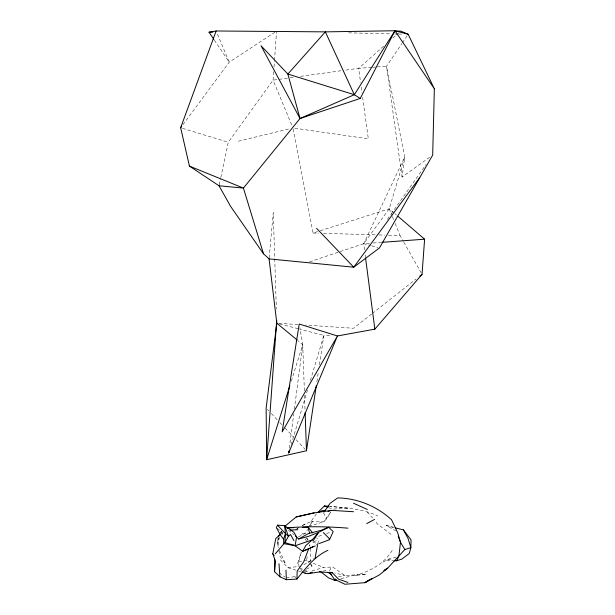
<?xml version="1.0" encoding="UTF-8"?>
<svg xmlns="http://www.w3.org/2000/svg" width="615" height="615" viewBox="0 0 615 615"><rect width="100%" height="100%" fill="white"/><g stroke="black" fill="none" stroke-linecap="round" stroke-linejoin="round"><path stroke-width="0.46" stroke-dasharray="3.08 2.31" d="M310.514 562.279L310.79 548.111L309.468 544.667L308.984 547.173M273.683 71.678L273.075 80.165L292.194 126.175M274.021 66.958L274.421 61.3M274.49 60.362L276.512 32.072M278.026 537.941L277.588 543.329L278.364 547.804M269.155 257.939L273.252 212.59L276.35 308.876M289.311 448.189L293.747 413.987M294.362 409.236L302.734 344.638L299.859 327.764M307.139 556.721L306.662 560.227L309.076 562.848M429.624 157.263L402.056 177.074L404.755 157.002L386.543 66.228L401.841 43.634M316.879 381.738L318.439 371.337M319.439 364.718L323.859 335.413L332.008 335.744M317.786 543.921L318.509 540.178L316.771 538.01M219.224 184.846L220.601 178.365M220.8 177.443L228.288 142.265L273.075 80.165L289.235 77.921M298.959 565.608L297.783 563.063L298.659 562.002L300.812 553.661L301.373 552.685L303.049 551.947M316.541 513.748L310.652 521.827L301.273 525.779M291.172 444.676L307.654 389.587M310.398 380.401L323.859 335.413L299.874 329.171M340.249 251.543L363.703 243.686L389.226 208.785L404.755 157.002L363.703 243.686L364.564 250.328M291.279 381.177L302.734 344.638L297.698 340.464M297.783 563.063L300.812 553.661M279.656 537.326L277.588 543.329L278.403 537.756L278.564 547.773M329.602 570.874L330.947 567.745L332.776 567.045L344.784 575.479L366.525 574.202L351.496 575.878L340.149 578.869M280.663 532.821L281.416 531.176M280.471 532.913L281.286 531.237M298.46 536.849L305.178 533.466L307.592 529.415M309.522 526.171L312.412 521.305L309.453 526.186L323.605 521.827L326.803 518.776L330.678 512.364M286.321 577.969L294.862 576.624L295.892 575.01M330.586 512.272L323.605 521.827L310.652 521.827M402.371 42.85L407.645 35.063M387.412 219.371L390.725 214.666M391.278 213.882L426.057 164.474M182.939 124.668L229.226 62.176L274.974 32.18M354.801 575.648C370.438 571.143 384.898 563.563 393.023 549.026M281.493 534.227L282.723 532.813M281.07 533.543L282.393 532.283M383.629 46.233L358.637 68.319L344.377 70.287M392.908 38.03L395.76 35.509M396.475 34.878L398.62 32.979M296.791 528.785L298.852 527.14M371.568 314.05L353.487 328.272L305.563 325.081M372.321 313.458L416.009 279.087M303.948 564.716L314.311 558.435M295.523 529.953L298.652 528.062M302.565 525.694L306.478 523.334M306.47 569.259L312.097 566.123L310.829 563.048M382.953 562.133L391.386 557.705M315.864 545.128L318.27 543.891L311.982 541.853M396.214 556.959L386.312 560.657L392.893 560.749M318.647 536.334L322.99 534.766M326.473 533.505L331.546 531.99M309.583 261.813L339.349 251.843M293.109 128.881L313.081 233.047L319.423 231.025M320.33 230.74L389.226 208.785L394.284 213.128M311.951 570.928L323.705 567.376L332.776 567.045M313.527 541.661L318.509 540.178M238.374 141.219L290.157 128.62M323.036 571.181L325.373 570.612L327.218 571.081M298.659 562.002L306.662 560.227L309.745 561.872M338.435 576.862L344.784 575.479L334.614 572.934M290.188 77.79L293.993 77.267M300.643 76.345L343.424 70.418M280.355 559.858L287.974 567.722L300.658 566.269M371.66 67.343L358.637 68.319L360.575 82.418M372.59 67.273L376.311 66.997M377.241 66.927L386.543 66.228L402.056 177.074M369.407 243.263L363.703 243.686L370.707 245.577M373.22 242.987L380.831 242.425M305.178 533.466L300.958 533.559L302.08 535.058M348.62 32.856L390.886 33.863M394.73 33.956L397.613 34.025M398.566 34.048L402.41 34.14M313.081 233.047L318.816 233.216M323.59 233.346L378.056 234.915M379.017 234.938L384.752 235.107M388.572 235.214L400.034 235.545L403.317 241.326M304.125 571.581L308.315 571.796L303.41 569.613M278.726 323.305L297.891 324.574M294.816 128.212L368.324 138.821L362.642 97.454M396.237 531.076L386.266 525.502L393.469 527.339M279.571 323.897L298.952 328.933M386.266 525.502L393.392 527.378M371.583 245.808L377.718 247.468M182.486 128.312L228.288 142.265M298.498 571.074L301.196 571.896M287.974 567.722L295.784 570.12M328.518 507.552L332.607 509.159L348.828 508.075L330.094 506.391C346.23 508.213 362.981 508.636 377.748 515.993M313.15 563.302L323.705 567.376M300.135 568.16L302.588 569.252M279.195 572.765L284.899 576.932M277.073 528.277L281.316 531.56L282.938 534.904M305.886 537.894L308.03 539.586M288.443 530.161L293.893 534.666M394.999 213.751L396.444 214.989M391.025 534.374L377.379 524.003L375.634 521.266M267.448 409.421L268.747 410.797M271.346 413.557L277.204 419.753M279.802 422.505L282.408 425.265M285.006 428.017L293.463 436.973M296.069 439.725L305.178 449.373M309.683 563.501L312.097 566.123M367.178 511.988L372.613 517.953M294.862 576.624L295.915 577.839M300.812 552.016L301.373 552.685M304.894 538.825L307.146 541.838M300.597 568.829L302.449 571.496M214.343 40.083L229.226 62.176L216.849 32.726M403.786 242.149L421.106 272.699M323.467 512.887L326.803 518.776M279.364 550.371L285.606 563.894L279.756 555.86L278.979 551.386M389.226 208.785L392.016 215.688M392.362 216.557L393.761 220.009M395.153 223.46L400.034 235.545M306.831 537.771L307.815 540.354M361.22 87.115L361.997 92.757M365.187 255.079L365.433 256.978M302.734 344.638L304.387 391.478M304.525 395.299L305.063 410.597"/><path stroke-width="0.92" d="M327.887 550.317C314.619 556.252 305.924 568.045 296.96 579.053L286.321 579.707L279.948 576.778L274.567 571.75L274.651 558.812M296.96 579.053L297.16 571.112L303.749 561.779L308.638 548.857L313.458 546.374M434.351 88.798L432.683 155.065L379.47 247.937L353.74 267.21L269.07 258.877L263.497 253.803L230.594 206.348L219.025 185.776L189.435 166.104L180.649 127.751L216.126 30.988L325.358 31.865L394.968 30.75L408.176 34.279L434.351 88.798L394.968 30.75L354.325 94.71L300.012 118.518L243.417 188.09L263.497 253.803M283.63 539.347L280.417 534.942L276.366 527.732L277.511 525.149L284.63 525.64L285.468 533.666L284.922 542.584L275.289 553.846M276.712 320.315L266.633 459.743L306.478 450.749L316.31 385.52M288.942 451.041L288.696 452.94L337.443 335.967L282.17 431.83L299.213 324.013L337.443 335.967L374.858 329.148L422.036 274.351L424.611 239.197L397.89 216.234M274.567 571.75L275.528 561.51L272.791 553.777L275.751 538.579L280.402 534.166M269.07 258.877L276.804 323.175L266.141 408.045L266.633 459.743L289.842 385.743M315.103 557.951L317.609 544.859M288.696 452.94L289.519 450.188M304.879 573.165L307.884 573.68L320.699 571.758L328.587 577.9L334.752 580.352L335.237 578.899M277.511 525.149L285.468 533.666L283.73 538.548L283.615 543.606L295.115 545.743L302.626 551.286L308.638 548.857M319.139 543.568L329.532 539.709L333.199 531.606L328.633 527.255L321.445 530.23L308.346 533.605L298.659 539.017L295.254 535.788M393.831 560.757L396.652 560.795L398.912 555.952L404.831 549.541L410.866 547.658L411.043 539.878L403.379 529.861L395.176 527.847M278.841 536.265L280.063 533.751M300.012 118.518L287.874 74.061L261.037 45.741L300.012 118.518L360.252 98.446L394.968 30.75M313.043 541.008L318.585 532.367L328.633 527.255M323.974 512.149L330.14 503.27L337.689 497.919C357.53 498.227 377.003 506.353 391.578 519.798L397.628 532.575L400.48 542.245L404.831 549.541M419.568 177.804L353.74 267.21L316.594 228.35M180.649 127.751L181.794 126.213M315.241 545.959L302.626 551.286L305.855 545.474L312.182 539.955L318.585 532.367L308.938 536.203L298.659 539.017M317.786 512.487L324.428 505.945L329.125 506.322M285.129 526.063L296.192 516.946L314.065 512.895L331.554 510.365L353.556 511.734M419.776 276.127L422.036 274.351M383.745 570.728L387.696 568.152L398.912 555.952L400.48 542.245L398.197 536.226M368.831 580.183L364.895 582.689L344.961 584.25L334.229 579.146L329.763 572.404M384.552 570.151L387.696 568.152L379.424 574.879L364.895 582.689L371.875 578.469M318.747 512.48L321.691 510.804L325.327 510.25M366.694 523.603L374.589 519.383M307.884 573.68L312.22 572.196M396.652 560.795L401.995 559.012L409.283 553.446L410.866 547.658L407.991 538.325L403.379 529.861M312.182 539.955L295.115 545.743L284.922 542.584L288.42 536.272L290.518 534.52L293.939 540.616M327.956 511.488L331.554 510.365M334.752 580.352L336.551 579.853M314.065 512.895L296.192 516.946M213.812 39.291L209.031 32.188L216.126 30.988M287.074 527.962L287.051 527.878C307.3 526.179 327.703 526.517 347.982 528.162M381.784 242.348L424.611 239.197M290.326 530.068L297.86 529.707M287.051 527.878L293.747 527.647M302.349 527.355L308.092 527.163L312.72 532.944M209.031 32.188L212.836 32.126M395.983 31.088L400.757 31.088L408.176 34.279M319.408 571.819L332.338 572.811L338.627 579.207L347.867 582.42M219.025 185.776L243.417 188.09L189.435 166.104M302.088 572.165L305.686 573.265M354.325 94.71L287.874 74.061L325.358 31.865L354.325 94.71L360.252 98.446M330.809 572.234L332.338 572.811M324.428 505.945L327.695 507.229M293.463 545.044L295.115 545.743L296.622 536.918L293.816 532.183L284.63 525.64L288.42 536.272L285.468 533.666M353.533 503.231L367.363 509.497M327.757 572.196L331.739 574.825M276.804 323.175L296.976 339.864M323.313 532.582L328.987 538.256L329.532 539.709M272.791 553.777L274.205 555.476M308.092 527.163L309.645 533.605M365.556 257.931L374.858 329.148M278.979 563.709L279.948 576.778M305.132 412.511L306.478 450.749M285.975 570.143L286.321 579.707"/></g></svg>
